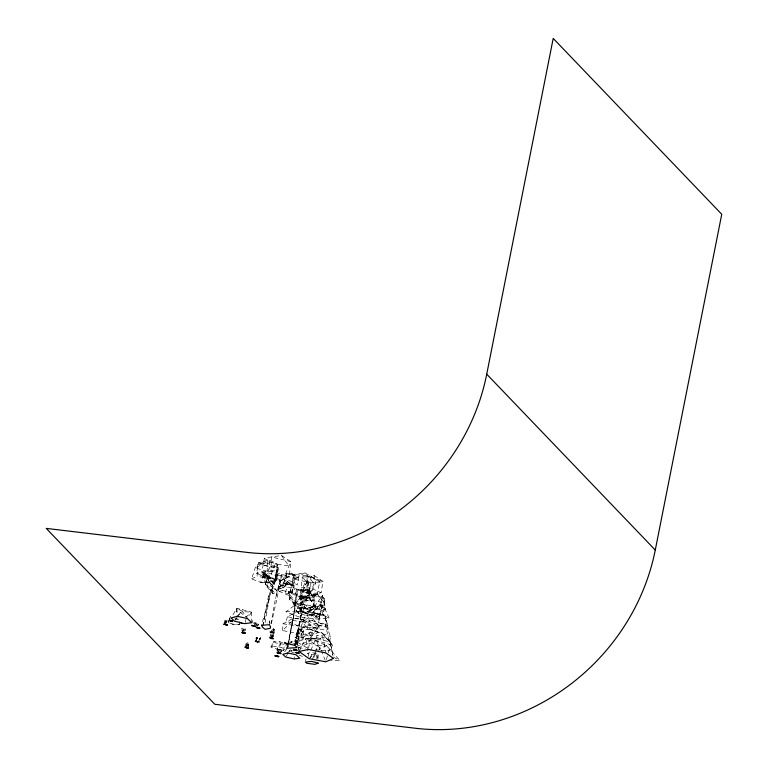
<?xml version="1.0" encoding="UTF-8"?>
<svg xmlns="http://www.w3.org/2000/svg" width="768" height="768" viewBox="0 0 768 768"><rect width="100%" height="100%" fill="white"/><g stroke="black" fill="none" stroke-linecap="round" stroke-linejoin="round"><path stroke-width="0.58" stroke-dasharray="3.84 2.88" d="M301.306 637.296L301.325 629.395L298.099 629.318L295.094 637.382L298.435 639.427L303.024 639.552L303.792 630.998L301.325 629.395L297.946 636.432L295.094 637.382L298.032 630.874L298.099 629.318L297.946 636.432L301.306 637.296L303.024 639.552L302.698 632.074L303.792 630.998M305.51 580.752L315.667 583.181L322.992 581.434L310.819 577.018L302.333 576.893L305.51 580.752L301.968 590.861L310.819 593.539L321.101 592.675L310.762 588.096L310.819 577.018L314.285 575.616L322.992 581.434L321.101 592.675L312.307 594.912L301.968 590.861L301.315 587.395L302.333 576.893L314.285 575.616L315.667 583.181L310.819 593.539L312.307 594.912M246.307 646.992L246.346 642.816L247.469 645.715M272.976 638.256L271.114 633.418L271.075 637.594L272.045 634.762M295.306 639.542L295.267 643.728L297.168 644.39L296.88 638.995L295.267 643.728L293.866 643.978L295.306 639.542L297.168 644.39L296.477 644.304M316.906 596.352L306.97 590.774L307.114 575.866L294.038 574.416L289.949 592.646L296.554 595.949L309.024 597.59L316.906 596.352L319.709 581.443L304.934 572.813L294.038 574.416L294.048 588.595L296.554 595.949M292.723 574.704L298.704 577.507L295.584 578.39L293.05 585.475L283.651 582.922L286.378 573.821L292.723 574.704L292.627 582.173L297.235 584.947L298.704 577.507L291.293 573.091L286.378 573.821L283.651 582.922L287.146 584.659L293.05 585.475L297.235 584.947M269.472 624.71L269.539 620.976L267.11 622.944M295.392 644.41L301.334 615.715L302.141 590.218L301.2 590.736L300.509 616.858L297.331 645.264M299.328 598.704L305.405 589.018L307.114 589.152L308.832 589.795L314.621 600.125L310.022 601.008L299.328 598.704L299.011 596.083L305.405 589.018M280.099 580.896L289.258 576.528L270.97 571.21L271.421 556.915L281.549 555.494L290.842 561.61L289.258 576.528L280.099 580.896L269.933 577.469L261.84 571.987L264.326 558.422L271.421 556.915L290.842 561.61L282.883 580.003L269.933 577.469L275.29 564.029L288.758 565.91L281.549 555.494M256.291 638.995L256.368 637.142L255.821 639.149M306.95 593.107L307.478 580.483L302.659 591.427L306.95 593.107L310.522 593.098L307.478 580.483L302.659 591.427M310.944 614.794L319.776 604.742L321.36 604.838L323.578 606.029L329.338 618.47L319.238 618.547L310.944 614.794L319.776 604.742M277.123 650.794L277.258 647.798L278.736 652.752L277.69 648.893L277.027 652.79M279.072 591.274L282.605 590.515L282.979 583.44L289.085 582.71L292.934 585.398L293.482 587.981L292.32 592.858L288.538 595.363L279.072 591.274L280.579 584.544L282.979 583.44L292.934 585.398L292.32 592.858L284.563 594.077L287.328 587.309L293.482 587.981L291.034 593.53M254.592 626.563L254.842 622.138L254.074 623.846M251.568 578.957L257.059 576.221L257.779 564.355L265.795 562.646L277.421 567.437L276.816 580.186L273.936 582.97L260.669 582.336L251.568 578.957L255.235 567.821L257.779 564.355L277.421 567.437L273.936 582.97L260.669 582.336L265.459 570.989L277.094 570.768M295.142 603.907L295.306 601.392L290.813 596.112L289.555 591.859L288.25 591.744L289.699 599.626L295.498 605.386L295.142 603.907L290.736 599.626L288.25 591.744L290.16 597.437L289.699 599.626M282.576 630.566L283.018 623.808L293.155 618.269L300.125 618.566L306.749 621.158L318.086 632.582L310.32 635.923L282.576 630.566L292.752 620.304L293.155 618.269M323.962 611.04L324.768 598.502L317.194 594.106L303.6 596.285L300.547 610.819L311.885 614.803L320.304 614.246L323.962 611.04L314.112 607.786L301.824 607.68L300.547 610.819L320.304 614.246L324.768 598.502L314.016 595.536L303.6 596.285L301.824 607.68M277.238 564.202L275.386 578.765L276.336 575.606L277.238 564.202L269.347 559.814L258.643 562.8L256.483 573.12L265.498 577.709L275.386 578.765L278.842 567.821L277.238 564.202L267.418 561.552L258.643 562.8L269.712 567.331L278.842 567.821M239.386 621.686L239.136 624.787L232.512 624.202L228.24 622.522L230.17 617.52L228.24 622.522L232.474 624.077L239.136 624.787L239.674 623.741M273.053 630.883L273.245 628.685L272.515 630.394M243.658 631.094L243.869 628.733L244.637 630.835M274.07 631.92L274.31 629.213L273.59 631.152M302.141 590.218L296.41 589.114L294.125 614.4L288.182 644.966M255.686 625.363L255.984 622.666L255.283 624.614M224.035 624.23L224.573 620.102L224.669 622.493M317.722 629.174L319.709 615.12L316.051 613.075L302.515 621.418L317.722 629.174L328.061 629.395L327.83 625.546L324.758 615.466L323.078 613.958L316.051 613.075M247.958 646.31L248.342 643.949L247.296 645.946M272.726 636.912L273.101 634.55L272.064 636.547M297.293 640.685L296.736 644.227L297.418 644.938L297.293 640.685L295.21 644.678L297.062 641.05L297.418 644.938M298.445 652.867L299.002 649.315M288.518 642.691L297.792 590.362L296.41 589.114M285.024 586.915L285.389 584.832L287.856 581.808L288.451 582.134L285.024 586.915L277.651 589.632L283.728 587.222L288.451 582.134L287.347 581.424L284.774 584.419L278.314 586.973L284.774 584.419M265.085 622.598L269.722 596.045L277.795 574.282L281.309 574.771L282.202 575.962L275.462 598.55L270.998 623.76M314.362 606.758L320.371 606.701L322.387 595.68L314.362 606.758L319.44 609.322L325.382 609.61L325.728 608.035L322.387 595.68L319.44 609.322M295.152 645.552L300.509 616.858L294.989 644.688M262.742 626.074L268.282 597.034L276.528 574.704L277.795 574.282M225.36 622.858L225.811 620.554L226.531 622.579M245.29 622.435L246.192 617.866M285.965 646.003L286.387 643.862M294.269 658.954L294.672 656.909M308.525 648.326L310.33 639.206L322.656 636.883L330 640.838L332.851 655.133M319.238 618.547L321.754 606.019L323.578 606.029M293.482 604.886L293.962 602.506L303.792 596.314L309.302 597.446L317.078 609.667L303.926 608.698L293.482 604.886L303.792 596.314M256.55 625.622L256.973 623.587L256.646 627.226L258.384 624.106L258.586 628.262M287.683 644.688L294.125 614.4L297.792 590.362L301.2 590.736M251.779 622.704L251.654 612.182L242.669 611.587L236.947 608.304L236.189 611.798L240.211 612.461L246.413 616.723L251.654 612.182L236.947 608.304L232.838 615.043M271.354 623.616L277.459 596.438L281.309 574.771L275.462 598.55M305.558 660.96L306.038 658.838M281.318 651.754L281.779 649.738L281.309 651.475M262.781 626.074L269.722 596.045L261.437 625.267M298.09 648.154L308.698 643.094L309.283 640.656L316.877 641.136L326.717 645.888L339.946 660.566L330.643 660.48M272.506 646.051L280.858 647.28L285.331 649.21L283.507 650.275L279.312 649.949L270.979 647.117L272.506 646.051L273.6 641.52L279.773 641.731L285.283 643.507M329.414 641.645L330.691 636.509L325.114 623.846L315.562 623.117L299.261 629.069L310.512 637.757L329.414 641.645L325.114 623.846L309.715 629.338L299.261 629.069M319.171 619.21L319.795 616.848L306.576 605.251L299.818 603.715L296.323 604.003L285.984 611.808L299.914 617.28L319.171 619.21L304.694 606.912L296.323 604.003M259.824 639.859L260.4 637.69L258.394 640.138M287.443 616.714L286.291 621.005L300.998 627.082L319.67 628.032L310.685 615.283L306.739 613.027L297.658 611.299L287.443 616.714L309.475 621.389L319.67 628.032M326.371 659.578L327.946 654.029M328.262 652.925L330.797 644.045L320.659 648.144L319.008 649.651M303.926 608.698L306.979 598.33L309.475 598.243L317.078 609.667M259.872 639.965L260.496 637.901L257.05 641.77M307.114 575.866L319.709 581.443L314.016 583.392L309.024 597.59L289.949 592.646L294.221 579.168L294.038 574.416M229.45 619.507L230.534 616.176M244.906 647.242L246.346 642.816M270.029 636.739L271.114 633.418M278.227 589.075L278.928 586.934M316.704 659.04L318.106 654.787L315.984 653.059L310.032 652.637L307.238 653.53L311.75 654.739L318.106 654.787L318.154 658.358M246.634 646.051L247.93 642.259L248.218 647.654M242.227 632.928L243.552 629.107L244.752 633.35M300.998 627.082L305.299 615.235L310.685 615.283M225.485 622.973L226.205 621.053L226.685 623.098M315.6 605.482L314.006 605.414L313.469 606.806L306.413 613.037L296.64 611.51L296.256 608.141L299.568 607.661L308.131 609.101L315.6 605.482L315.888 606.979L309.302 611.338L299.952 611.424L298.282 613.133L296.64 611.51M300.547 610.819L304.906 599.904L303.6 596.285M312.47 659.251L314.986 653.002M315.398 651.955L317.923 645.696L326.717 645.888M256.224 640.838L257.549 637.68L257.568 639.763M224.582 623.434L225.811 620.554M310.906 650.102L317.155 635.482L324.192 635.098L332.477 645.197L329.914 650.602L320.41 650.352M268.282 597.034L273.139 586.445L270.134 583.19L268.118 576.298L268.781 574.906L267.6 574.723L266.861 575.395L268.781 581.75L273.139 586.445M274.099 584.352L273.782 582.144L271.373 580.397L274.099 584.352L278.179 575.462L282.202 575.962M299.914 617.28L304.694 606.912L306.931 606.432L306.576 605.251M270.979 647.117L273.6 641.52L275.885 642.912L284.544 644.381L283.507 650.275L277.008 649.306L280.253 643.939M242.054 632.477L243.869 628.733M285.984 611.808L296.314 610.944L299.818 603.715M313.91 657.235L315.984 653.059L317.222 658.656M247.181 646.128L248.102 644.323L248.285 646.262M271.949 636.73L272.87 634.925L273.043 636.864M299.05 651.514L305.962 638.237L320.88 638.698L310.33 639.206L305.962 638.237L308.774 656.41M244.464 630.538L245.376 628.81L245.386 630.874M278.294 652.752L280.157 649.277L280.666 652.234M273.043 593.779L272.102 591.677L273.744 588.653L267.235 582.557L263.414 572.746L262.646 573.859L266.266 586.243L273.043 593.779L275.107 593.059L276.624 590.371L269.568 582.432L265.027 574.464L264.96 573.187L263.414 572.746M300.288 589.478L300.72 600.288L303.312 598.32L309.072 590.122L310.694 591.974L306.614 599.453L301.738 602.966L300.826 602.842L301.334 615.715M225.619 623.126L227.059 620.496L227.155 622.55M259.018 640.454L260.496 637.901M310.109 657.581L311.75 654.739M257.251 625.882L258.384 624.106M256.416 639.418L257.549 637.68M235.123 620.227L237.667 616.349M238.301 615.379L242.87 609.504M286.186 656.112L288.538 652.522M289.123 651.629L290.294 649.843L294.442 652.234M225.12 622.646L226.205 621.053M251.654 612.182L247.238 618.48L242.669 611.587L237.187 616.31M306.893 647.77L296.861 641.933L308.458 638.218L313.757 630.662L321.638 632.678L324.192 635.098M300.72 600.288L304.694 596.554L303.312 598.32M310.512 637.757L319.478 625.622L325.862 626.938M284.669 651.85L287.136 648.547M310.694 591.974L306.49 597.552L301.872 598.714M310.022 601.008L308.832 589.795M288.528 652.051L289.968 650.179M264.355 577.277L268.032 572.794L267.418 561.552L269.347 559.814L269.712 567.331L265.498 577.709L256.483 573.12L268.032 572.794L276.336 575.606M310.32 635.923L305.539 622.598L306.749 621.158M283.651 582.922L286.781 579.36L286.378 573.821M302.515 621.418L312.096 620.64L319.018 613.018M292.128 650.227L290.659 651.696L292.781 650.678M289.949 592.646L294.048 588.595L306.97 590.774M288.96 592.435L289.555 591.859M309.13 658.685L315.715 652.666M296.861 641.933L310.57 632.112L313.757 630.662M309.302 611.338L315.888 606.979M300.826 602.842L305.011 600.058L309.168 591.907L309.072 590.122M288.634 644.102L292.435 641.75L294.47 644.602M265.795 562.646L255.235 567.821L265.459 570.989M296.074 646.829L309.283 640.656M287.146 584.659L292.627 582.173L286.781 579.36M314.006 605.414L306.067 608.918L296.256 608.141M262.646 573.859L263.693 574.934L265.027 574.464L267.619 586.234L275.107 593.059M278.314 586.973L285.389 584.832M263.443 582.461L276.816 580.186L257.059 576.221M289.018 642.182L292.435 641.75M261.84 571.987L270.97 571.21M234.998 619.728L239.558 619.613L234.422 617.904M298.282 613.133L307.661 613.526L314.525 607.795L313.469 606.806L306.067 608.918L308.131 609.101M319.709 615.12L324.758 615.466L328.061 629.395M301.315 587.395L310.762 588.096M298.483 647.712L305.318 648.518M315.581 649.728L318.998 650.131M293.866 643.978L295.603 644.198M283.018 623.808L306.144 627.072L318.086 632.582M299.011 596.083L309.12 597.773L314.621 600.125M312.24 612.778L322.646 614.506L329.338 618.47M292.752 620.304L305.539 622.598M303.389 590.227L310.301 591.533M293.962 602.506L314.851 606.461L309.302 597.446M305.386 589.459L308.602 590.102M282.605 590.515L292.32 592.858M320.371 606.701L325.728 608.035M296.314 610.944L319.795 616.848M302.89 597.235L306.979 598.33M305.299 615.235L298.762 613.45L297.658 611.299M308.698 643.094L317.923 645.696M308.458 638.218L332.477 645.197L321.638 632.678M312.096 620.64L327.83 625.546L323.078 613.958M319.747 605.386L321.754 606.019M309.715 629.338L330.691 636.509M291.725 652.118L293.866 652.982M299.213 655.133L302.419 656.429M280.579 584.544L287.328 587.309M276.528 574.704L278.179 575.462M273.782 582.144L269.587 580.099L266.861 575.395M264.326 558.422L275.29 564.029M310.57 632.112L317.155 635.482M333.686 657.312L339.946 660.566M273.744 588.653L276.624 590.371M315.562 623.117L319.478 625.622M305.962 638.237L320.659 648.144L325.344 660.749M287.347 581.424L287.856 581.808M290.16 597.437L295.91 602.698L295.306 601.392M265.392 583.987L272.102 591.677M289.085 582.71L293.482 587.981M300.125 618.566L306.144 627.072M264.96 573.187L269.568 582.432M268.781 574.906L272.218 582.058M291.254 641.386L292.118 643.325M271.354 630.038L272.323 632.198M316.877 641.136L320.141 650.266M306.739 613.027L309.475 621.389M252.355 620.41L253.258 623.549M307.478 580.483L310.522 593.098M307.114 589.152L309.12 597.773M263.693 574.934L266.266 586.243M277.69 648.893L278.198 651.226M322.387 595.68L325.382 609.61M322.656 636.883L325.834 652.906M330 640.838L333.005 656.112M279.773 641.731L280.858 647.28M254.842 622.138L255.216 624.192M273.245 628.685L273.802 631.786M269.539 620.976L269.885 622.992M280.157 649.277L280.858 653.77M321.36 604.838L322.646 614.506M299.568 607.661L299.952 611.424M298.589 647.635L298.704 649.795M242.141 630.979L242.006 628.061L242.026 630.202M236.947 608.304L237.149 615.168M273.101 634.55L273.168 636.682M248.342 643.949L248.4 646.08M314.016 595.536L314.112 607.786M302.698 632.074L298.435 639.427L298.032 630.874L302.698 632.074M304.934 572.813L294.221 579.168L314.016 583.392L304.934 572.813M291.293 573.091L285.744 576.192L295.584 578.39L291.293 573.091M317.194 594.106L304.906 599.904L324.134 602.371L317.194 594.106"/><path stroke-width="1.15" d="M486.73 374.179L553.21 38.4L721.747 214.272L655.267 550.051A211.776 195.59 -43.8 0 1 415.018 728.208L214.79 704.266L46.253 528.394L246.48 552.326A211.776 195.59 -43.8 0 0 486.73 374.179L655.267 550.051M240.931 623.242L245.059 623.578L251.779 622.704L247.238 618.48L237.187 616.31L231.082 617.933L234.48 621.206L241.891 622.867M278.736 652.752L278.707 653.568L277.027 652.79L278.736 652.752M270.586 627.014L270.182 628.339L265.027 629.299L262.512 627.235L261.437 625.267L269.472 624.71L270.586 627.014M287.962 646.147L286.522 648.278L297.062 647.626L295.152 645.552L284.458 642.768L287.683 644.688L287.962 646.147M256.646 627.226L256.118 627.658L258.586 628.262L256.646 627.226M258.931 627.581L258.077 628.224L260.112 628.349L258.931 627.581M278.803 656.352L278.074 656.746L276.394 655.709L278.803 656.352M333.475 658.464L325.738 661.805L309.13 658.685L299.05 651.514L308.294 649.469L325.834 652.906L333.475 658.464M225.139 624.01L224.17 624.384L227.251 624.605L225.139 624.01M318.211 663.13L314.957 664.349L306.826 663.264L305.318 662.026L311.846 661.411L318.211 663.13M256.224 640.838L255.283 641.165L257.597 641.846L256.224 640.838M258.528 641.309L257.05 641.77L259.248 642.029L258.528 641.309M255.59 626.256L254.592 626.563L253.325 625.574L255.59 626.256M231.946 620.87L230.448 621.312L232.646 621.571L231.965 620.861M272.525 638.102L271.018 638.544L273.226 638.813L272.534 638.093M247.757 647.501L246.259 647.942L248.458 648.211L247.776 647.491M298.426 652.867L296.918 653.318L299.126 653.578L298.445 652.867M253.853 625.642L252.298 626.083L251.645 625.373L253.853 625.642M287.808 652.992L282.806 654.326L285.6 657.005L294.269 658.954L299.779 658.234L296.054 654.778L287.808 652.992M273.984 632.822L272.87 633.091L271.786 632.122L273.984 632.822M272.323 632.198L270.586 632.582L270.086 631.891L272.323 632.198M230.496 620.362L229.094 620.611L232.397 621.024L230.496 620.362M271.075 637.594L269.674 637.843L272.976 638.256L271.075 637.594M246.307 646.992L244.906 647.242L248.218 647.654L246.307 646.992M296.976 652.368L295.574 652.618L298.877 653.03L296.976 652.368M295.987 649.67L293.981 649.958L293.712 649.306L295.987 649.67M243.552 632.266L242.054 632.477L245.395 632.938L243.552 632.266M297.005 650.362L293.606 649.795L297.005 650.362M278.285 656.659L274.944 655.872L278.285 656.659M227.165 625.142L224.035 624.23L227.165 625.142M244.752 633.35L242.227 632.928L242.045 632.342L244.752 633.35M280.829 653.213L278.294 652.752L280.858 653.77L280.829 653.213"/></g></svg>
